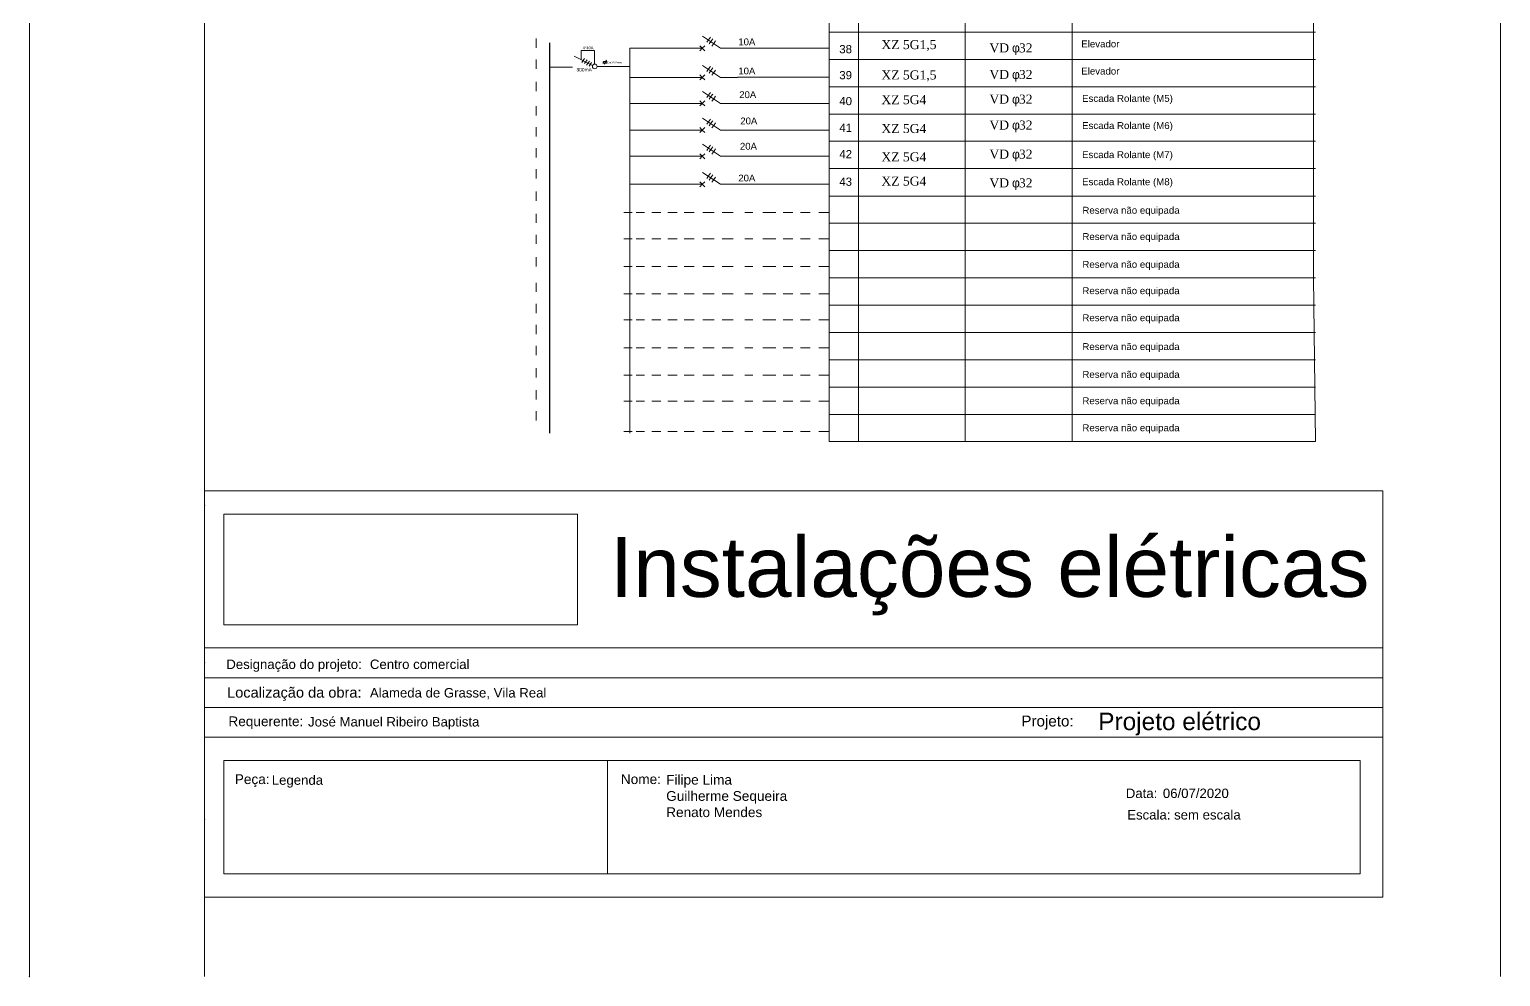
# Model space of a CAD drawing. Extents: x -17539 to 1421, y -3169 to 802964.
# Drawn here: x 603.77 to 624.77, y 347.18 to 360.7 of the extents above; entities that cross this region are included whole.
import ezdxf
from ezdxf.enums import TextEntityAlignment as Align

# ---------------------------------------------------------------- set-up
doc = ezdxf.new("R2010")
doc.units = 0
doc.header["$LTSCALE"] = 25
doc.header["$MEASUREMENT"] = 0
doc.layers.get('0').update_dxf_attribs({"lineweight": 9})
doc.styles.add('MtXpl_Symbol', font='symbol.ttf')
doc.styles.add('MtXpl_Times_New_Roma', font='times.ttf')
doc.styles.add('ROMANS', font='arial.ttf')
doc.styles.get("Standard").update_dxf_attribs({"font": 'arial.ttf'})

msp = doc.modelspace()

# ---------------------------------------------------------------- linework, layer by layer
for p, q in [((603.769, 376.877), (603.769, 347.177)), ((606.269, 376.877), (606.269, 347.177)), ((624.769, 376.877), (624.769, 347.177)), ((615.605, 361.831), (615.605, 360.252)), ((615.185, 361.829), (615.185, 360.27)), ((617.127, 361.819), (617.127, 360.252)), ((618.656, 361.829), (618.656, 360.27)), ((622.101, 361.829), (622.101, 360.27)), ((613.634, 360.429), (613.376, 360.599)), ((613.464, 360.549), (613.49, 360.586)), ((615.185, 360.659), (622.127, 360.659)), ((611.002, 360.568), (611.002, 360.436)), ((611.647, 360.263), (611.647, 360.395)), ((611.647, 360.395), (611.838, 360.395)), ((611.838, 360.395), (611.838, 360.203)), ((612.338, 360.429), (613.115, 360.429)), ((612.338, 360.429), (612.338, 360.013)), ((613.115, 360.429), (613.373, 360.429)), ((613.373, 360.429), (613.337, 360.465)), ((613.373, 360.429), (613.337, 360.393)), ((613.35, 360.406), (613.35, 360.406)), ((613.35, 360.406), (613.35, 360.406)), ((613.35, 360.406), (613.35, 360.406)), ((613.35, 360.406), (613.35, 360.406)), ((613.373, 360.429), (613.409, 360.465)), ((613.373, 360.429), (613.409, 360.393)), ((613.464, 360.549), (613.438, 360.513)), ((613.498, 360.526), (613.472, 360.49)), ((613.498, 360.526), (613.524, 360.563)), ((613.537, 360.496), (613.512, 360.459)), ((613.537, 360.496), (613.563, 360.533)), ((613.634, 360.429), (613.877, 360.429)), ((615.185, 360.43), (613.875, 360.43)), ((611.002, 360.268), (611.002, 360.136)), ((611.2, 360.158), (611.522, 360.158)), ((611.808, 360.184), (611.544, 360.314)), ((611.695, 360.281), (611.654, 360.224)), ((611.729, 360.262), (611.694, 360.209)), ((611.762, 360.244), (611.72, 360.187)), ((611.795, 360.226), (611.76, 360.172)), ((611.873, 360.169), (612.339, 360.169)), ((612.014, 360.238), (611.966, 360.238)), ((611.966, 360.214), (611.966, 360.238)), ((611.966, 360.214), (612.014, 360.215)), ((611.976, 360.199), (612.007, 360.258)), ((612.014, 360.215), (612.014, 360.239)), ((613.634, 360.013), (613.376, 360.183)), ((613.464, 360.134), (613.49, 360.17)), ((615.185, 360.27), (622.127, 360.27)), ((615.185, 360.27), (615.185, 358.71)), ((615.605, 360.271), (615.605, 358.692)), ((617.127, 360.26), (617.127, 358.692)), ((618.656, 360.27), (618.656, 358.71)), ((622.101, 360.27), (622.101, 358.71)), ((611.002, 359.949), (611.002, 359.816)), ((612.338, 360.013), (613.115, 360.013)), ((612.338, 360.013), (612.338, 354.936)), ((613.115, 360.013), (613.373, 360.013)), ((613.373, 360.013), (613.337, 360.049)), ((613.373, 360.013), (613.337, 359.978)), ((613.35, 359.99), (613.35, 359.99)), ((613.35, 359.99), (613.35, 359.99)), ((613.35, 359.99), (613.35, 359.99)), ((613.35, 359.99), (613.35, 359.99)), ((613.373, 360.013), (613.409, 360.049)), ((613.373, 360.013), (613.409, 359.977)), ((613.464, 360.134), (613.438, 360.097)), ((613.498, 360.11), (613.472, 360.074)), ((613.498, 360.11), (613.524, 360.147)), ((613.537, 360.08), (613.512, 360.043)), ((613.537, 360.08), (613.563, 360.117)), ((613.634, 360.013), (613.877, 360.013)), ((615.185, 360.014), (613.875, 360.014)), ((613.634, 359.641), (613.376, 359.81)), ((613.464, 359.761), (613.438, 359.725)), ((613.464, 359.761), (613.49, 359.798)), ((613.498, 359.738), (613.472, 359.701)), ((613.498, 359.738), (613.524, 359.775)), ((613.537, 359.707), (613.563, 359.744)), ((615.185, 359.879), (622.127, 359.879)), ((615.405, 359.879), (622.127, 359.879)), ((611.002, 359.601), (611.002, 359.469)), ((612.338, 359.641), (613.115, 359.641)), ((613.115, 359.641), (613.373, 359.641)), ((613.373, 359.641), (613.337, 359.677)), ((613.373, 359.641), (613.337, 359.605)), ((613.35, 359.617), (613.35, 359.617)), ((613.35, 359.617), (613.35, 359.617)), ((613.35, 359.617), (613.35, 359.617)), ((613.35, 359.617), (613.35, 359.617)), ((613.373, 359.641), (613.409, 359.677)), ((613.373, 359.641), (613.409, 359.605)), ((613.537, 359.707), (613.512, 359.671)), ((613.634, 359.641), (613.877, 359.641)), ((615.185, 359.641), (613.875, 359.641)), ((613.634, 359.26), (613.376, 359.429)), ((613.464, 359.38), (613.438, 359.343)), ((613.464, 359.38), (613.49, 359.417)), ((613.498, 359.357), (613.472, 359.32)), ((613.498, 359.357), (613.524, 359.394)), ((613.537, 359.326), (613.512, 359.29)), ((613.537, 359.326), (613.563, 359.363)), ((615.185, 359.489), (622.127, 359.489)), ((611.002, 359.301), (611.002, 359.169)), ((612.338, 359.26), (613.115, 359.26)), ((613.115, 359.26), (613.373, 359.26)), ((613.373, 359.26), (613.337, 359.296)), ((613.373, 359.26), (613.337, 359.224)), ((613.35, 359.236), (613.35, 359.236)), ((613.35, 359.236), (613.35, 359.236)), ((613.35, 359.236), (613.35, 359.236)), ((613.35, 359.236), (613.35, 359.236)), ((613.373, 359.26), (613.409, 359.296)), ((613.373, 359.26), (613.409, 359.224)), ((613.634, 359.26), (613.877, 359.26)), ((615.185, 359.26), (613.875, 359.26)), ((611.002, 359.001), (611.002, 358.869)), ((613.373, 358.887), (613.337, 358.923)), ((613.373, 358.887), (613.409, 358.923)), ((613.634, 358.887), (613.376, 359.057)), ((613.464, 359.007), (613.438, 358.971)), ((613.464, 359.007), (613.49, 359.044)), ((613.498, 358.984), (613.472, 358.948)), ((613.498, 358.984), (613.524, 359.021)), ((613.537, 358.954), (613.512, 358.917)), ((613.537, 358.954), (613.563, 358.991)), ((615.185, 359.1), (622.127, 359.1)), ((611.002, 358.701), (611.002, 358.569)), ((612.338, 358.887), (613.115, 358.887)), ((613.115, 358.887), (613.373, 358.887)), ((613.373, 358.887), (613.337, 358.851)), ((613.35, 358.864), (613.35, 358.864)), ((613.35, 358.864), (613.35, 358.864)), ((613.35, 358.864), (613.35, 358.864)), ((613.35, 358.864), (613.35, 358.864)), ((613.373, 358.887), (613.409, 358.851)), ((613.634, 358.887), (613.877, 358.887)), ((615.185, 358.888), (613.875, 358.888)), ((615.185, 358.71), (622.127, 358.71)), ((615.185, 358.71), (615.185, 357.151)), ((615.605, 358.712), (615.605, 357.133)), ((617.127, 358.7), (617.127, 357.133)), ((618.656, 358.71), (618.656, 357.151)), ((622.101, 358.71), (622.101, 357.151)), ((612.338, 358.486), (613.115, 358.486)), ((613.115, 358.486), (613.373, 358.486)), ((613.373, 358.486), (613.337, 358.522)), ((613.373, 358.486), (613.337, 358.45)), ((613.373, 358.486), (613.409, 358.522)), ((613.373, 358.486), (613.409, 358.45)), ((613.634, 358.486), (613.376, 358.655)), ((613.464, 358.606), (613.438, 358.57)), ((613.464, 358.606), (613.49, 358.643)), ((613.498, 358.583), (613.472, 358.546)), ((613.498, 358.583), (613.524, 358.62)), ((613.537, 358.553), (613.512, 358.516)), ((613.537, 358.553), (613.563, 358.589)), ((613.634, 358.486), (613.877, 358.486)), ((615.185, 358.486), (613.875, 358.486)), ((611.002, 358.382), (611.002, 358.249)), ((613.35, 358.463), (613.35, 358.463)), ((613.35, 358.463), (613.35, 358.463)), ((613.35, 358.463), (613.35, 358.463)), ((613.35, 358.463), (613.35, 358.463)), ((615.185, 358.319), (622.127, 358.319)), ((615.406, 358.319), (622.127, 358.319)), ((611.002, 358.067), (611.002, 357.935)), ((612.372, 358.085), (612.254, 358.085)), ((612.55, 358.085), (612.432, 358.085)), ((612.782, 358.085), (612.652, 358.085)), ((613.015, 358.085), (612.883, 358.085)), ((613.259, 358.085), (613.116, 358.085)), ((613.543, 358.085), (613.381, 358.085)), ((613.817, 358.085), (613.66, 358.085)), ((614.094, 358.085), (613.981, 358.085)), ((614.423, 358.085), (614.238, 358.085)), ((614.668, 358.085), (614.527, 358.085)), ((614.913, 358.085), (614.776, 358.085)), ((615.182, 358.085), (615.037, 358.085)), ((615.185, 357.93), (622.127, 357.93)), ((611.002, 357.767), (611.002, 357.635)), ((612.372, 357.707), (612.254, 357.707)), ((612.55, 357.707), (612.432, 357.707)), ((612.782, 357.707), (612.652, 357.707)), ((613.015, 357.707), (612.883, 357.707)), ((613.259, 357.707), (613.116, 357.707)), ((613.543, 357.707), (613.381, 357.707)), ((613.817, 357.707), (613.66, 357.707)), ((614.094, 357.707), (613.981, 357.707)), ((614.423, 357.707), (614.238, 357.707)), ((614.668, 357.707), (614.527, 357.707)), ((614.913, 357.707), (614.776, 357.707)), ((615.182, 357.707), (615.037, 357.707)), ((611.002, 357.448), (611.002, 357.315)), ((615.185, 357.54), (622.127, 357.54)), ((612.372, 357.315), (612.254, 357.315)), ((612.55, 357.315), (612.432, 357.315)), ((612.782, 357.315), (612.652, 357.315)), ((613.015, 357.315), (612.883, 357.315)), ((613.259, 357.315), (613.116, 357.315)), ((613.543, 357.315), (613.381, 357.315)), ((613.817, 357.315), (613.66, 357.315)), ((614.094, 357.315), (613.981, 357.315)), ((614.423, 357.315), (614.238, 357.315)), ((614.668, 357.315), (614.527, 357.315)), ((614.913, 357.315), (614.776, 357.315)), ((615.182, 357.315), (615.037, 357.315)), ((611.002, 357.082), (611.002, 356.949)), ((615.185, 357.151), (622.128, 357.151)), ((615.185, 357.151), (615.185, 354.813)), ((615.605, 357.153), (615.605, 354.813)), ((617.127, 357.141), (617.127, 354.813)), ((618.656, 357.151), (618.656, 354.813)), ((622.101, 357.151), (622.128, 354.813)), ((612.372, 356.923), (612.254, 356.923)), ((612.55, 356.923), (612.432, 356.923)), ((612.782, 356.923), (612.652, 356.923)), ((613.015, 356.923), (612.883, 356.923)), ((613.259, 356.923), (613.116, 356.923)), ((613.543, 356.923), (613.381, 356.923)), ((613.817, 356.923), (613.66, 356.923)), ((614.094, 356.923), (613.981, 356.923)), ((614.423, 356.923), (614.238, 356.923)), ((614.668, 356.923), (614.527, 356.923)), ((614.913, 356.923), (614.776, 356.923)), ((615.182, 356.923), (615.037, 356.923)), ((611.002, 356.782), (611.002, 356.649)), ((615.185, 356.76), (622.127, 356.76)), ((615.406, 356.76), (622.127, 356.76)), ((611.002, 356.482), (611.002, 356.349)), ((612.372, 356.553), (612.254, 356.553)), ((612.55, 356.552), (612.432, 356.552)), ((612.782, 356.552), (612.652, 356.552)), ((613.015, 356.552), (612.883, 356.552)), ((613.259, 356.552), (613.116, 356.552)), ((613.543, 356.552), (613.381, 356.552)), ((613.817, 356.552), (613.66, 356.552)), ((614.094, 356.552), (613.981, 356.552)), ((614.423, 356.552), (614.238, 356.552)), ((614.668, 356.552), (614.527, 356.552)), ((614.913, 356.552), (614.776, 356.552)), ((615.182, 356.552), (615.037, 356.552)), ((615.185, 356.371), (622.127, 356.371)), ((611.002, 356.182), (611.002, 356.049)), ((612.372, 356.154), (612.254, 356.154)), ((612.55, 356.153), (612.432, 356.153)), ((612.782, 356.153), (612.652, 356.153)), ((613.015, 356.153), (612.883, 356.153)), ((613.259, 356.153), (613.116, 356.153)), ((613.543, 356.153), (613.381, 356.153)), ((613.817, 356.153), (613.66, 356.153)), ((614.094, 356.153), (613.981, 356.153)), ((614.423, 356.153), (614.238, 356.153)), ((614.668, 356.153), (614.527, 356.153)), ((614.913, 356.153), (614.776, 356.153)), ((615.182, 356.153), (615.037, 356.153)), ((615.185, 355.981), (622.127, 355.981)), ((611.002, 355.863), (611.002, 355.73)), ((612.372, 355.762), (612.254, 355.762)), ((612.55, 355.761), (612.432, 355.761)), ((612.782, 355.761), (612.652, 355.761)), ((613.015, 355.761), (612.883, 355.761)), ((613.259, 355.761), (613.116, 355.761)), ((613.543, 355.761), (613.381, 355.761)), ((613.817, 355.761), (613.66, 355.761)), ((614.094, 355.761), (613.981, 355.761)), ((614.423, 355.761), (614.238, 355.761)), ((614.668, 355.761), (614.527, 355.761)), ((614.913, 355.761), (614.776, 355.761)), ((615.182, 355.761), (615.037, 355.761)), ((611.002, 355.548), (611.002, 355.416)), ((615.185, 355.592), (622.128, 355.592)), ((612.372, 355.391), (612.254, 355.391)), ((612.55, 355.391), (612.432, 355.391)), ((612.782, 355.391), (612.652, 355.391)), ((613.015, 355.391), (612.883, 355.391)), ((613.259, 355.391), (613.116, 355.391)), ((613.543, 355.391), (613.381, 355.391)), ((613.817, 355.391), (613.66, 355.391)), ((614.094, 355.391), (613.981, 355.391)), ((614.423, 355.391), (614.238, 355.391)), ((614.668, 355.391), (614.527, 355.391)), ((614.913, 355.391), (614.776, 355.391)), ((615.182, 355.391), (615.037, 355.391)), ((611.002, 355.248), (611.002, 355.116)), ((615.185, 355.202), (622.128, 355.202)), ((612.372, 354.959), (612.254, 354.959)), ((612.55, 354.959), (612.432, 354.959)), ((612.782, 354.959), (612.652, 354.959)), ((613.015, 354.959), (612.883, 354.959)), ((613.259, 354.959), (613.116, 354.959)), ((613.543, 354.959), (613.381, 354.959)), ((613.817, 354.959), (613.66, 354.959)), ((614.094, 354.959), (613.981, 354.959)), ((614.423, 354.959), (614.238, 354.959)), ((614.668, 354.959), (614.527, 354.959)), ((614.913, 354.959), (614.776, 354.959)), ((615.182, 354.959), (615.037, 354.959)), ((615.185, 354.813), (622.128, 354.813)), ((606.269, 354.11), (623.087, 354.11)), ((623.087, 354.11), (623.087, 348.309)), ((606.545, 353.777), (611.595, 353.777)), ((606.545, 353.777), (606.545, 352.198)), ((611.595, 353.777), (611.595, 352.198)), ((606.545, 352.198), (611.595, 352.198)), ((606.269, 351.868), (623.087, 351.868)), ((606.269, 351.439), (623.087, 351.439)), ((606.269, 351.016), (623.087, 351.016)), ((606.269, 350.593), (623.087, 350.593)), ((606.545, 350.26), (622.766, 350.26)), ((606.545, 349.927), (606.545, 350.26)), ((612.023, 350.26), (612.023, 348.642)), ((622.766, 348.642), (622.766, 350.26)), ((606.545, 349.927), (606.545, 348.642)), ((622.766, 348.642), (606.545, 348.642)), ((623.087, 348.309), (606.269, 348.309))]:
    msp.add_line(p, q)
at = {"lineweight": 30}
msp.add_line((611.2, 354.936), (611.2, 360.508), dxfattribs=at)
msp.add_circle((611.839, 360.169), 0.0342)
for p in [(606.269, 353.901), (606.269, 351.659), (606.269, 349.418), (603.769, 347.177)]:
    msp.add_point(p)

# ---------------------------------------------------------------- texts
for s, height, style, p in [('4*40A', 0.0404, 'ROMANS', (611.667, 360.415)), ('10A', 0.0974, 'ROMANS', (613.889, 360.471)), ('38', 0.1168, 'ROMANS', (615.33, 360.357)), ('XZ 5G1,5', 0.1285, 'MtXpl_Times_New_Roma', (615.931, 360.416)), ('VD ', 0.1285, 'MtXpl_Times_New_Roma', (617.473, 360.369)), ('f', 0.129, 'MtXpl_Symbol', (617.795, 360.369)), ('32', 0.1285, 'MtXpl_Times_New_Roma', (617.894, 360.369)), ('Elevador', 0.0988, 'ROMANS', (618.784, 360.441)), ('10A', 0.0974, 'ROMANS', (613.889, 360.055)), ('Elevador', 0.0988, 'ROMANS', (618.784, 360.053)), ('39', 0.1168, 'ROMANS', (615.33, 359.986)), ('XZ 5G1,5', 0.1285, 'MtXpl_Times_New_Roma', (615.931, 359.983)), ('VD ', 0.1285, 'MtXpl_Times_New_Roma', (617.473, 359.99)), ('f', 0.129, 'MtXpl_Symbol', (617.795, 359.99)), ('32', 0.1285, 'MtXpl_Times_New_Roma', (617.894, 359.99)), ('20A', 0.0974, 'ROMANS', (613.902, 359.717)), ('40', 0.1168, 'ROMANS', (615.33, 359.616)), ('XZ 5G4', 0.1285, 'MtXpl_Times_New_Roma', (615.931, 359.63)), ('VD ', 0.1285, 'MtXpl_Times_New_Roma', (617.473, 359.638)), ('f', 0.129, 'MtXpl_Symbol', (617.795, 359.638)), ('32', 0.1285, 'MtXpl_Times_New_Roma', (617.894, 359.638)), ('Escada Rolante (M5)', 0.09875, 'ROMANS', (618.796, 359.663)), ('20A', 0.0974, 'ROMANS', (613.917, 359.342)), ('41', 0.1168, 'ROMANS', (615.33, 359.234)), ('XZ 5G4', 0.1285, 'MtXpl_Times_New_Roma', (615.931, 359.218)), ('VD ', 0.1285, 'MtXpl_Times_New_Roma', (617.473, 359.268)), ('f', 0.129, 'MtXpl_Symbol', (617.795, 359.268)), ('32', 0.1285, 'MtXpl_Times_New_Roma', (617.894, 359.268)), ('Escada Rolante (M6)', 0.09875, 'ROMANS', (618.796, 359.275)), ('20A', 0.0974, 'ROMANS', (613.912, 358.981)), ('42', 0.1168, 'ROMANS', (615.33, 358.858)), ('XZ 5G4', 0.1285, 'MtXpl_Times_New_Roma', (615.931, 358.814)), ('VD ', 0.1285, 'MtXpl_Times_New_Roma', (617.473, 358.853)), ('f', 0.129, 'MtXpl_Symbol', (617.795, 358.853)), ('32', 0.1285, 'MtXpl_Times_New_Roma', (617.894, 358.853)), ('Escada Rolante (M7)', 0.09875, 'ROMANS', (618.796, 358.86)), ('20A', 0.0974, 'ROMANS', (613.889, 358.527)), ('43', 0.1168, 'ROMANS', (615.33, 358.465)), ('XZ 5G4', 0.1285, 'MtXpl_Times_New_Roma', (615.931, 358.468)), ('VD ', 0.1285, 'MtXpl_Times_New_Roma', (617.473, 358.442)), ('f', 0.129, 'MtXpl_Symbol', (617.795, 358.442)), ('32', 0.1285, 'MtXpl_Times_New_Roma', (617.894, 358.442)), ('Escada Rolante (M8)', 0.09875, 'ROMANS', (618.796, 358.473)), ('Reserva não equipada', 0.09875, 'ROMANS', (618.8, 358.066)), ('Reserva não equipada', 0.09875, 'ROMANS', (618.8, 357.691)), ('Reserva não equipada', 0.09875, 'ROMANS', (618.8, 357.294)), ('Reserva não equipada', 0.09875, 'ROMANS', (618.8, 356.918)), ('Reserva não equipada', 0.09875, 'ROMANS', (618.8, 356.532)), ('Reserva não equipada', 0.09875, 'ROMANS', (618.8, 356.12)), ('Reserva não equipada', 0.09875, 'ROMANS', (618.8, 355.723)), ('Reserva não equipada', 0.09875, 'ROMANS', (618.8, 355.347)), ('Reserva não equipada', 0.09875, 'ROMANS', (618.8, 354.961))]:
    msp.add_text(s, height=height, dxfattribs=dict(style=style)).set_placement(p)
at = {"style": 'ROMANS'}
msp.add_text('5      Cu(12X2mm)', height=0.02538, dxfattribs=at).set_placement((612.085, 360.225), align=Align.MIDDLE_CENTER)
at = {"attachment_point": 1}
for s, insert, char_height, width in [('300mA', (611.578, 360.147), 0.0496, 0.08125), ('Instalações elétricas', (612.056, 353.453), 0.85663, 10.8783), ('Designação do projeto:', (606.58, 351.702), 0.1346, 2.08364), ('Centro comercial', (608.63, 351.702), 0.1346, 2.08364), ('Localização da obra:', (606.591, 351.307), 0.14887, 2.30464), ('Alameda de Grasse, Vila Real', (608.63, 351.295), 0.1346, 2.83899), ('Projeto:', (617.929, 350.902), 0.1549, 2.39854), ('Projeto elétrico', (619.026, 350.944), 0.24933, 3.85974), ('Requerente:', (606.61, 350.89), 0.13907, 2.15283), ('José Manuel Ribeiro Baptista', (607.747, 350.881), 0.1346, 2.83899), ('Peça:', (606.701, 350.064), 0.1391, 2.15283), ('Legenda', (607.229, 350.049), 0.1346, 2.83899), ('Nome:', (612.212, 350.064), 0.1391, 0.56614), ('Data:', (619.42, 349.86), 0.1346, 2.08364), ('06/07/2020', (619.949, 349.86), 0.1346, 2.08364), ('Escala:', (619.44, 349.553), 0.1346, 2.08364), ('sem escala', (620.109, 349.553), 0.1346, 2.08364)]:
    msp.add_mtext(s, dxfattribs=dict(at, insert=insert, char_height=char_height, width=width))
at = {"insert": (612.859, 350.056), "char_height": 0.13907, "attachment_point": 1}
msp.add_mtext_dynamic_manual_height_columns('Filipe Lima\\PGuilherme Sequeira\\PRenato Mendes', width=1.91251, gutter_width=0.695, heights=[1.016], dxfattribs=at)

doc.saveas('drawing.dxf')
